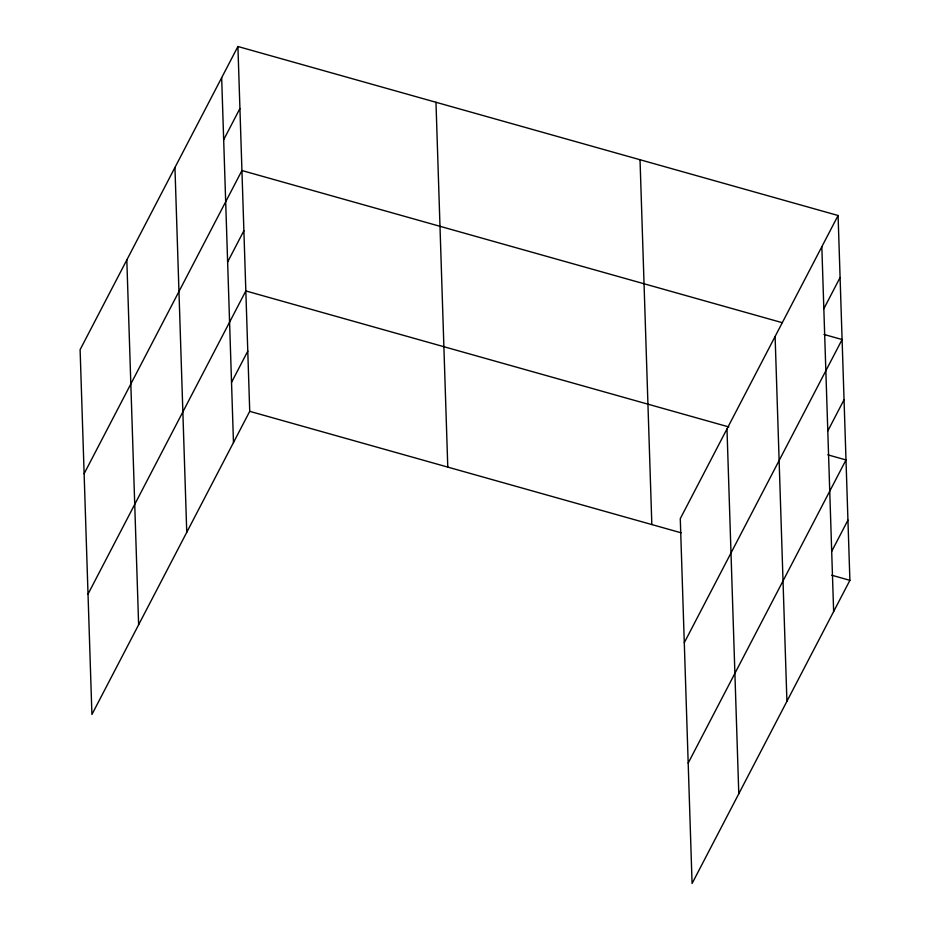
<?xml version="1.0" encoding="UTF-8"?>
<svg xmlns="http://www.w3.org/2000/svg" width="930" height="930" viewBox="0 0 930 930"><rect width="100%" height="100%" fill="white"/><g stroke="black" fill="none" stroke-linecap="round" stroke-linejoin="round"><path stroke-width="1.4" d="M237.917 46.5L80.108 349.668L91.919 714.496L249.728 411.339L237.917 46.5L838.081 215.504L849.892 580.332L692.083 883.5L680.272 518.661L838.081 215.504M223.665 139.756L239.928 108.519M84.119 473.707L241.94 170.539L782.13 322.652M227.629 261.981L243.881 230.745M88.013 594.107L245.834 290.939L728.841 426.951M231.524 382.37L247.787 351.133M823.829 308.76L840.092 277.524M684.282 642.711L842.103 339.543L823.968 334.44M827.793 430.974L844.045 399.737M688.177 763.1L845.998 459.943L827.863 454.84M831.687 551.374L847.951 520.137M249.728 411.339L681.132 532.809M831.769 575.228L849.892 580.332M821.829 246.741L833.64 611.568M775.109 336.474L786.919 701.313M726.981 428.928L738.792 793.767M640.026 159.728L651.837 524.567M435.972 102.265L447.783 467.104M221.666 77.736L233.477 442.575M174.945 167.47L186.756 532.309M126.817 259.923L138.628 624.762"/></g></svg>
